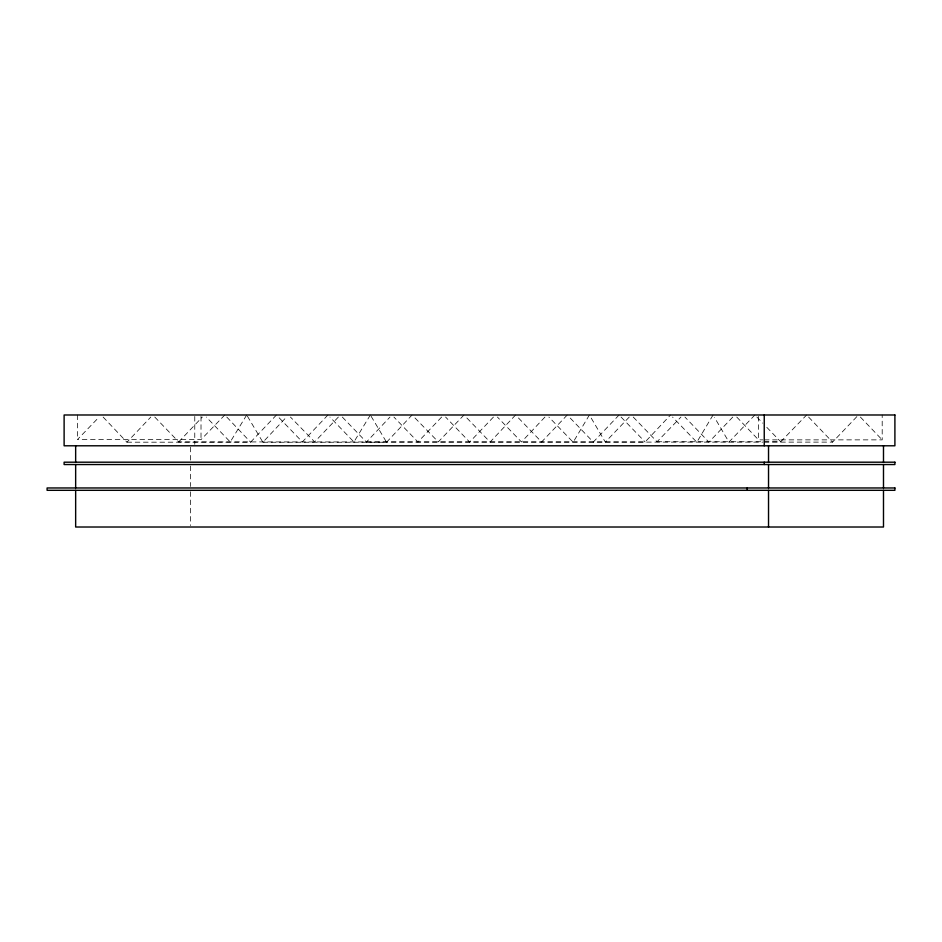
<?xml version="1.0" encoding="UTF-8"?>
<svg xmlns="http://www.w3.org/2000/svg" width="942" height="942" viewBox="0 0 942 942"><rect width="100%" height="100%" fill="white"/><g stroke="black" fill="none" stroke-linecap="round" stroke-linejoin="round"><path stroke-width="0.71" stroke-dasharray="4.71 3.53" d="M589.386 414.986L573.172 442.222L548.915 417.082M713.047 414.986L696.833 442.222L672.564 417.082M246.698 414.986L230.248 441.963L206.298 417.059M370.359 414.986L353.909 441.963L329.947 417.059M247.44 416.223L262.889 442.245L286.45 417.082M262.889 442.245L386.55 442.245L412.066 414.986M342.346 417.07L366.414 442.069L389.964 417.07M515.58 414.986L490.075 442.069L465.996 417.07M544.935 417.059L521.468 441.975L497.423 417.059M154.782 417.059L178.697 441.916L645.117 441.975L670.551 414.986M103.125 417.07L126.946 442.187L150.802 417.07M178.697 441.916L202.33 417.059M126.946 442.187L250.596 442.187L276.453 414.986M327.957 414.986L302.358 441.916L278.443 417.059M441.633 417.059L417.942 441.986L393.921 417.059M493.443 417.059L469.646 442.057L445.601 417.059M567.261 414.986L541.603 441.986L517.582 417.059M619.082 414.986L593.295 442.057L569.262 417.059M732.782 417.07L708.926 442.116L684.952 417.07M764.209 442.116L832.575 442.116L858.421 414.986M338.366 417.047L314.652 441.892L290.43 417.047M463.994 414.986L438.301 441.892L414.091 417.047M629.232 417.07L605.317 442.081L590.834 417.447M754.883 414.986L728.967 442.081L714.495 417.447M224.797 414.986L201.011 439.631L77.362 439.631L99.157 417.035M633.212 417.035L657.069 441.751L680.96 417.035M657.069 441.751L780.718 441.751L806.611 414.986M736.75 417.059L758.546 439.867L762.902 439.867M764.362 439.867L882.195 439.867L882.195 414.986M366.414 442.069L762.749 442.116M756.873 417.035L762.832 423.217M766.812 427.338L780.718 441.751M621.084 417.059L645.117 441.975M808.601 417.07L832.575 442.116M860.399 417.059L882.195 439.867M226.786 417.07L250.596 442.187M371.089 416.223L386.55 442.245M758.546 416.446L758.546 439.867M201.011 416.435L201.011 439.631M194.77 416.446L194.77 444.318M190.602 447.156L190.602 460.815M190.602 465.996L190.602 486.496M190.602 491.771L190.602 525.554M77.362 414.986L77.362 439.631"/><path stroke-width="1.41" d="M883.49 445.79L883.49 462.192M883.49 464.536L883.49 487.968M883.49 490.311L883.49 527.014L75.654 527.014L75.654 490.311M768.531 445.79L768.531 462.192M768.531 464.536L768.531 487.968M768.531 490.311L768.531 527.014M764.245 414.986L764.245 445.79M764.245 462.192L764.245 464.536M747.23 487.968L747.23 490.311M75.654 445.79L75.654 462.192M75.654 464.536L75.654 487.968M894.9 414.986L64.115 414.986L64.115 445.79L894.9 445.79L894.9 414.986M894.9 462.192L64.115 462.192L64.115 464.536L894.9 464.536L894.9 462.192M894.9 487.968L47.1 487.968L47.1 490.311L894.9 490.311L894.9 487.968"/></g></svg>
